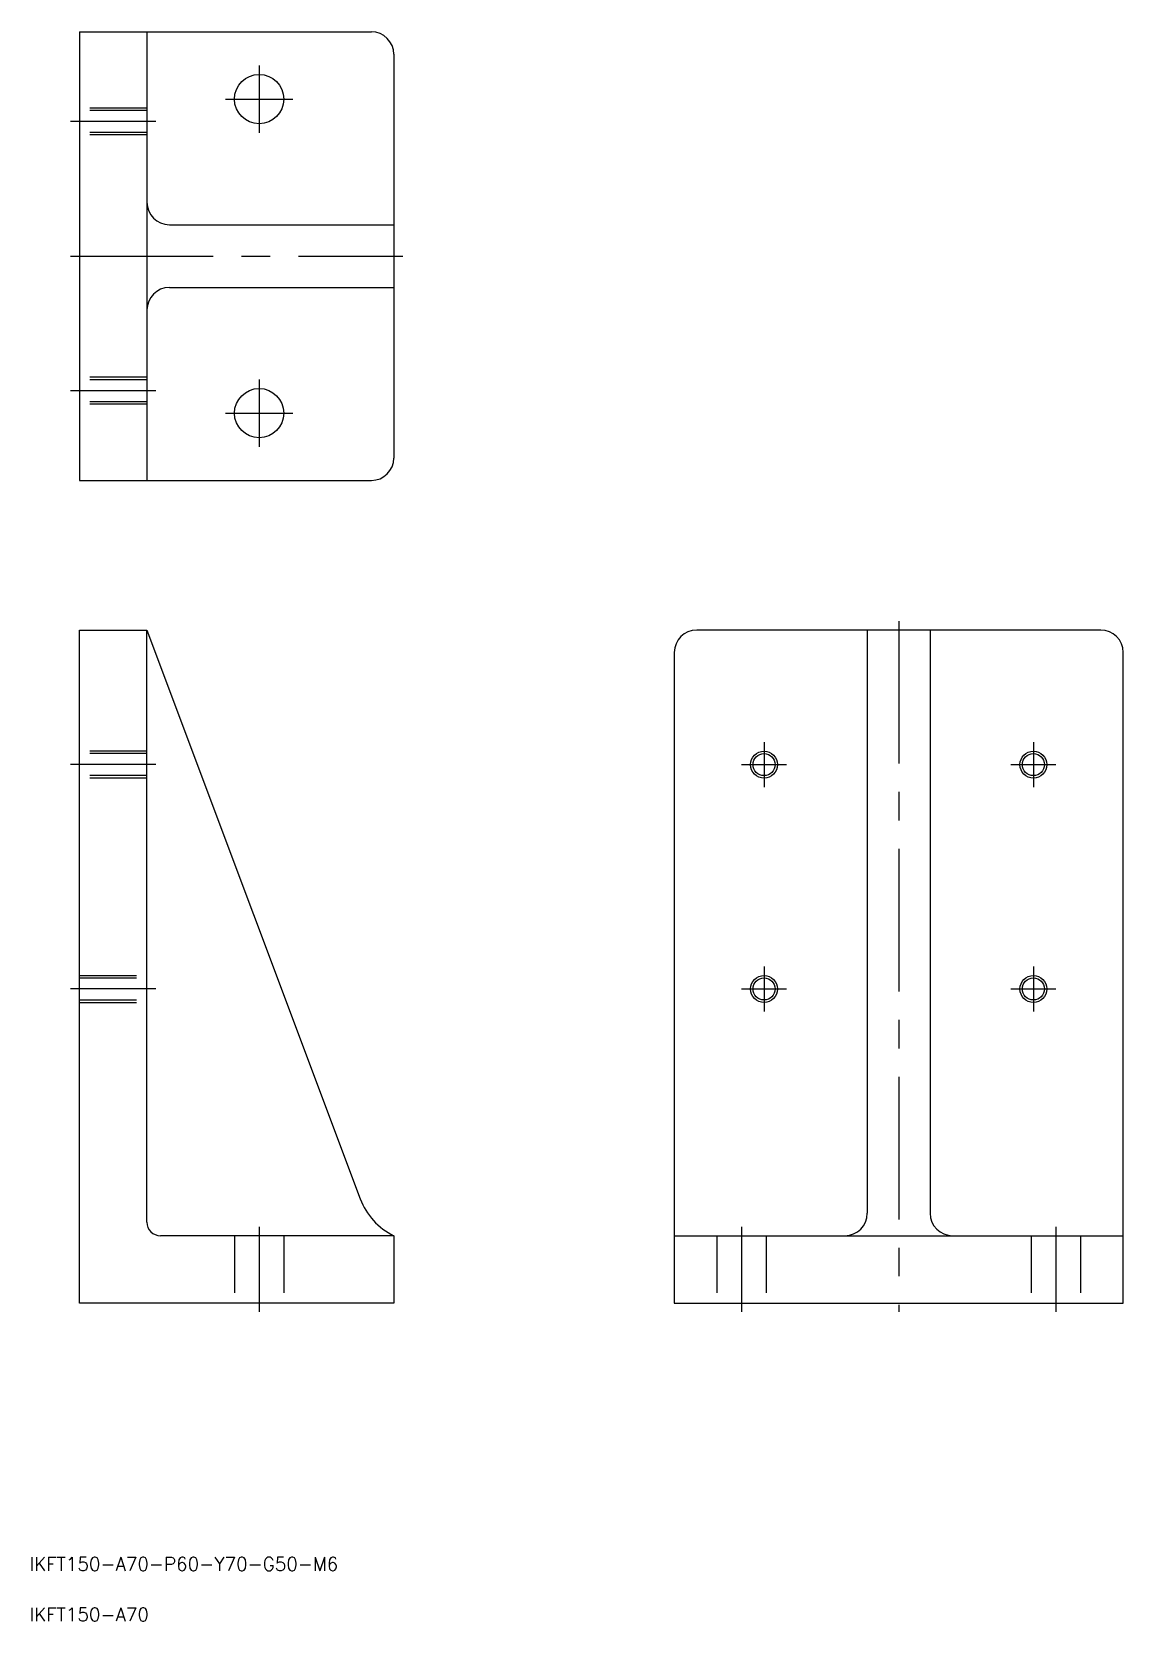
# Model space of a CAD drawing. Extents: x -193 to 50, y -71 to 283.
import ezdxf

# ---------------------------------------------------------------- set-up
doc = ezdxf.new("R2010")
doc.units = 0
doc.linetypes.add('CENTER', pattern=[50.8, 31.75, -6.35, 6.35, -6.35])
doc.linetypes.add('DASHED', pattern=[19.05, 12.7, -6.35])
doc.layers.get('0').update_dxf_attribs({"linetype": 'CONTINUOUS'})
doc.layers.add('CENTER', color=1, linetype='CENTER')
doc.styles.get("Standard").update_dxf_attribs({"font": 'txt.shx', "height": 3, "bigfont": 'bigfont.shx'})

msp = doc.modelspace()

# ---------------------------------------------------------------- linework, layer by layer
at = {"color": 7, "linetype": 'CONTINUOUS'}
for p, q in [((-182.48, 283.34), (-182.48, 183.34)), ((-182.48, 283.34), (-117.48, 283.34)), ((-167.48, 283.34), (-167.48, 183.34)), ((-112.48, 278.34), (-112.48, 188.34)), ((-162.48, 240.34), (-112.48, 240.34)), ((-162.48, 226.34), (-112.48, 226.34)), ((-182.48, 183.34), (-117.48, 183.34)), ((-182.48, 0), (-182.48, 150)), ((-182.48, 150), (-167.48, 150)), ((-167.48, 18), (-167.48, 150)), ((-167.48, 150), (-119.98, 23.23)), ((45, 150), (-45, 150)), ((-7, 150), (-7, 20)), ((7, 150), (7, 20)), ((-50, 145), (-50, 0)), ((50, 0), (50, 145)), ((-112.48, 15), (-164.48, 15)), ((-112.48, 15), (-112.48, 0)), ((-50, 15), (50, 15)), ((-112.48, 0), (-182.48, 0)), ((-50, 0), (50, 0))]:
    msp.add_line(p, q, dxfattribs=at)
at = {"color": 3, "linetype": 'DASHED'}
for p, q in [((-167.48, 266.34), (-182.48, 266.34)), ((-167.48, 265.8), (-182.48, 265.8)), ((-167.48, 260.88), (-182.48, 260.88)), ((-167.48, 260.34), (-182.48, 260.34)), ((-167.48, 206.34), (-182.48, 206.34)), ((-167.48, 205.8), (-182.48, 205.8)), ((-167.48, 200.88), (-182.48, 200.88)), ((-167.48, 200.34), (-182.48, 200.34)), ((-167.48, 123), (-182.48, 123)), ((-167.48, 122.46), (-182.48, 122.46)), ((-167.48, 117.54), (-182.48, 117.54)), ((-167.48, 117), (-182.48, 117)), ((-182.48, 73), (-167.48, 73)), ((-182.48, 72.46), (-167.48, 72.46)), ((-182.48, 67.54), (-167.48, 67.54)), ((-182.48, 67), (-167.48, 67)), ((-147.98, 15), (-147.98, 0)), ((-136.98, 15), (-136.98, 0)), ((-40.5, 15), (-40.5, 0)), ((-29.5, 15), (-29.5, 0)), ((29.5, 15), (29.5, 0)), ((40.5, 15), (40.5, 0))]:
    msp.add_line(p, q, dxfattribs=at)
at = {"color": 7, "linetype": 'CONTINUOUS'}
for centre, radius in [((-142.48, 268.34), 5.5), ((-142.48, 198.34), 5.5), ((-30, 120), 2.46), ((30, 120), 2.46), ((-30, 70), 2.46), ((30, 70), 2.46)]:
    msp.add_circle(centre, radius, dxfattribs=at)
at = {"color": 3, "linetype": 'CONTINUOUS'}
for centre in [(-30, 120), (30, 120), (-30, 70), (30, 70)]:
    msp.add_circle(centre, 3, dxfattribs=at)
at = {"color": 7, "linetype": 'CONTINUOUS'}
for centre, radius, start, end in [((-117.48, 278.34), 5, 0, 90), ((-162.48, 245.34), 5, 180, 270), ((-162.48, 221.34), 5, 90, 180), ((-117.48, 188.34), 5, 270, 0), ((-45, 145), 5, 90, 180), ((45, 145), 5, 0, 90), ((-105.93, 28.5), 15, 200.5411, 244.1243), ((-164.48, 18), 3, 180, 270), ((-12, 20), 5, 270, 0), ((12, 20), 5, 180, 270)]:
    msp.add_arc(centre, radius, start, end, dxfattribs=at)
at = {"layer": 'CENTER', "color": 1, "linetype": 'CENTER'}
for p, q in [((-142.48, 275.84), (-142.48, 260.84)), ((-149.98, 268.34), (-134.98, 268.34)), ((-165.48, 263.34), (-184.48, 263.34)), ((-184.48, 233.34), (-110.48, 233.34)), ((-142.48, 205.84), (-142.48, 190.84)), ((-165.48, 203.34), (-184.48, 203.34)), ((-149.98, 198.34), (-134.98, 198.34)), ((0, 152), (0, -2)), ((-30, 125), (-30, 115)), ((30, 125), (30, 115)), ((-165.48, 120), (-184.48, 120)), ((-35, 120), (-25, 120)), ((25, 120), (35, 120)), ((-30, 75), (-30, 65)), ((30, 75), (30, 65)), ((-165.48, 70), (-184.48, 70)), ((-35, 70), (-25, 70)), ((25, 70), (35, 70)), ((-142.48, 17), (-142.48, -2)), ((-35, 17), (-35, -2)), ((35, 17), (35, -2))]:
    msp.add_line(p, q, dxfattribs=at)

# ---------------------------------------------------------------- texts
at = {"color": 7, "linetype": 'CONTINUOUS'}
for s, p in [('IKFT150-A70-P60-Y70-G50-M6', (-193.64, -59.68)), ('IKFT150-A70', (-193.64, -70.92))]:
    msp.add_text(s, height=3, dxfattribs=at).set_placement(p)

doc.saveas('drawing.dxf')
